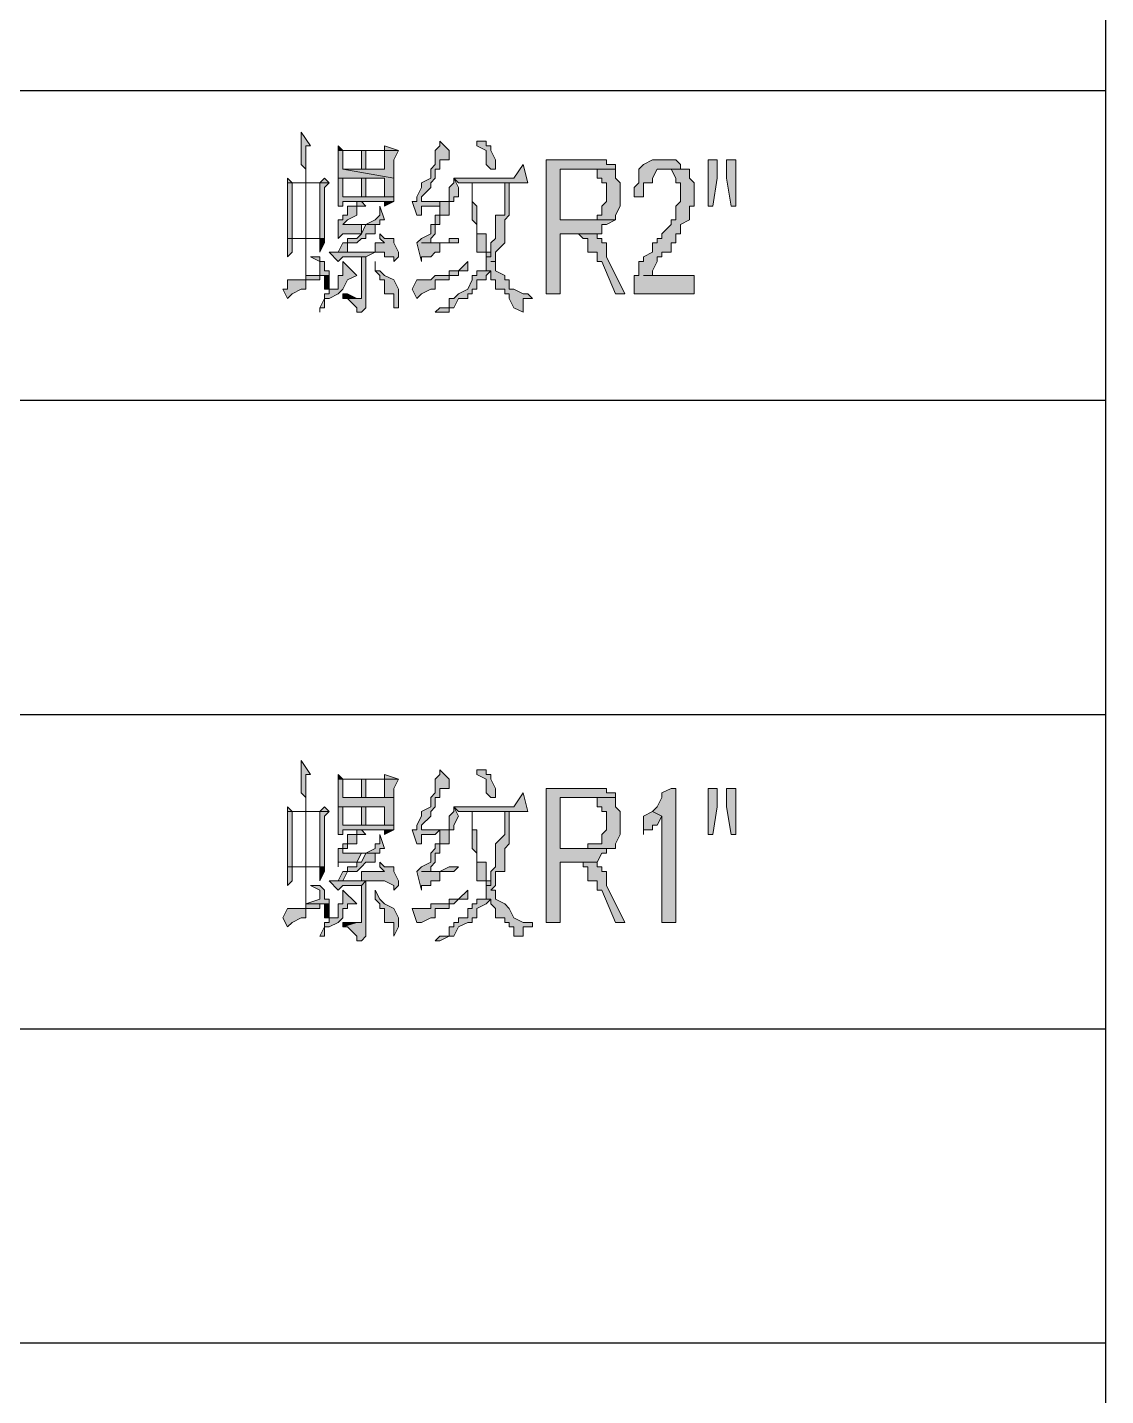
# Model space of a CAD drawing. Header units: millimetres. Extents: x 20 to 821, y 1 to 1134.
# Drawn here: x 779.2 to 821.2, y 713.8 to 767.1 of the extents above; entities that cross this region are included whole.
import ezdxf

# ---------------------------------------------------------------- set-up
doc = ezdxf.new("R2010")
doc.units = ezdxf.units.MM
doc.layers.add('1', color=7, linetype='Continuous')

msp = doc.modelspace()

# ---------------------------------------------------------------- hatches: boundary and pattern name
h = msp.add_hatch(color=0)
h.dxf.hatch_style = 2
h.paths.add_polyline_path([(789.84, 762.981732), (789.84, 761.721732), (790.02, 761.541732), (790.02, 761.001732), (789.48, 761.001732), (790.02, 761.001732), (790.02, 762.441732), (790.2, 762.441732)])
h = msp.add_hatch(color=0)
h.dxf.hatch_style = 2
h.paths.add_polyline_path([(795.24, 762.621732), (795.24, 762.441732), (795.06, 762.261732), (795.06, 761.721732), (794.88, 761.541732), (794.88, 761.181732), (794.52, 761.001732), (794.52, 760.821732), (794.34, 760.461732), (794.34, 760.281732), (794.16, 760.281732), (794.34, 759.741732), (794.52, 759.741732), (794.52, 760.101732), (794.88, 760.101732), (795.06, 760.101732), (795.24, 760.101732), (795.24, 760.281732), (795.6, 760.281732), (794.52, 760.281732), (794.52, 760.461732), (794.88, 760.821732), (794.88, 761.001732), (795.06, 761.181732), (795.06, 761.541732), (795.24, 761.541732), (795.24, 761.901732), (795.6, 761.901732), (795.6, 762.261732)])
h = msp.add_hatch(color=0)
h.dxf.hatch_style = 2
h.paths.add_polyline_path([(796.68, 762.621732), (796.68, 762.441732), (797.04, 762.261732), (797.04, 761.721732), (797.22, 761.541732), (797.4, 761.541732), (797.4, 761.721732), (797.4, 761.901732), (797.22, 762.261732), (797.22, 762.441732), (797.04, 762.441732), (797.04, 762.621732)])
h = msp.add_hatch(color=0)
h.dxf.hatch_style = 2
h.paths.add_polyline_path([(791.28, 762.441732), (791.28, 762.261732), (791.46, 762.261732)])
h = msp.add_hatch(color=0)
h.dxf.hatch_style = 2
h.paths.add_polyline_path([(793.08, 762.441732), (793.08, 762.261732), (791.46, 762.261732), (791.28, 762.261732), (791.28, 761.901732), (791.28, 761.181732), (792.18, 761.181732), (793.08, 761.181732), (793.08, 760.461732), (792.36, 760.461732), (793.44, 760.461732), (793.44, 761.181732), (791.46, 761.541732), (791.46, 762.261732), (792.18, 762.261732), (793.62, 762.261732)])
h = msp.add_hatch(color=0)
h.dxf.hatch_style = 2
h.paths.add_polyline_path([(793.62, 762.261732), (792.18, 762.261732), (793.08, 762.261732), (793.08, 761.541732), (792.36, 761.541732), (791.46, 761.541732), (793.44, 761.181732), (793.44, 761.901732)])
h = msp.add_hatch(color=0)
h.dxf.hatch_style = 2
h.paths.add_polyline_path([(792.18, 762.261732), (792.18, 761.541732), (792.36, 761.541732), (792.36, 762.261732), (793.08, 762.261732)])
h = msp.add_hatch(color=0)
h.dxf.hatch_style = 2
h.paths.add_polyline_path([(798.48, 761.721732), (798.12, 761.181732), (795.78, 761.181732), (795.96, 761.001732), (798.66, 761.001732)])
h = msp.add_hatch(color=0)
h.dxf.hatch_style = 2
h.paths.add_polyline_path([(801, 761.901732), (799.38, 761.901732), (799.38, 756.681732), (799.92, 756.681732), (799.92, 759.021732), (801.54, 759.021732), (801.54, 759.381732), (801.72, 759.381732), (802.08, 759.561732), (799.92, 759.561732), (799.92, 761.541732), (802.08, 761.541732), (802.08, 761.721732), (801.72, 761.721732), (801.72, 761.901732), (801.54, 761.901732), (801.36, 761.901732)])
h = msp.add_hatch(color=0)
h.dxf.hatch_style = 2
h.paths.add_polyline_path([(802.08, 761.541732), (801, 761.541732), (801.36, 761.541732), (801.36, 761.181732), (801.54, 761.181732), (801.54, 761.001732), (801.72, 761.001732), (801.72, 760.281732), (801.54, 760.101732), (801.54, 759.741732), (801.36, 759.741732), (801.36, 759.561732), (801, 759.561732), (800.82, 759.561732), (799.92, 759.561732), (802.08, 759.561732), (802.08, 759.741732), (802.26, 760.101732), (802.26, 761.001732), (802.08, 761.181732)])
h = msp.add_hatch(color=0)
h.dxf.hatch_style = 2
h.paths.add_polyline_path([(803.88, 761.901732), (803.52, 761.901732), (803.16, 761.721732), (802.98, 761.541732), (802.98, 761.001732), (802.8, 760.821732), (802.8, 760.461732), (803.16, 760.461732), (803.16, 761.001732), (803.52, 761.001732), (803.52, 761.181732), (803.7, 761.541732), (804.96, 761.541732), (804.6, 761.541732), (804.6, 761.721732), (804.42, 761.901732)])
h = msp.add_hatch(color=0)
h.dxf.hatch_style = 2
h.paths.add_polyline_path([(804.96, 761.541732), (803.88, 761.541732), (804.24, 761.541732), (804.42, 761.181732), (804.42, 761.001732), (804.6, 761.001732), (804.6, 760.281732), (804.42, 760.101732), (804.42, 759.561732), (804.24, 759.561732), (804.24, 759.381732), (803.88, 759.021732), (803.88, 758.841732), (803.7, 758.841732), (803.7, 758.661732), (803.52, 758.661732), (803.52, 758.301732), (803.16, 758.121732), (803.16, 757.941732), (802.98, 757.941732), (802.98, 757.401732), (802.8, 757.401732), (802.8, 756.681732), (805.14, 756.681732), (805.14, 757.401732), (803.16, 757.401732), (803.52, 757.401732), (803.52, 757.581732), (803.7, 757.941732), (803.7, 758.121732), (803.88, 758.121732), (803.88, 758.301732), (804.24, 758.301732), (804.24, 758.661732), (804.42, 758.661732), (804.42, 759.021732), (804.6, 759.021732), (804.6, 759.381732), (804.96, 759.561732), (804.96, 760.101732), (805.14, 760.101732), (805.14, 761.001732), (804.96, 761.181732)])
h = msp.add_hatch(color=0)
h.dxf.hatch_style = 2
h.paths.add_polyline_path([(806.04, 761.901732), (805.68, 761.901732), (805.68, 761.181732), (805.68, 760.101732), (805.86, 760.101732), (806.04, 761.181732)])
h = msp.add_hatch(color=0)
h.dxf.hatch_style = 2
h.paths.add_polyline_path([(806.76, 761.901732), (806.4, 761.901732), (806.4, 761.181732), (806.58, 760.101732), (806.76, 760.101732), (806.76, 761.181732)])
h = msp.add_hatch(color=0)
h.dxf.hatch_style = 2
h.paths.add_polyline_path([(789.3, 761.181732), (789.3, 761.001732), (790.02, 761.001732), (789.48, 761.001732)])
h = msp.add_hatch(color=0)
h.dxf.hatch_style = 2
h.paths.add_polyline_path([(790.74, 761.181732), (790.56, 761.001732), (789.3, 761.001732), (789.3, 760.821732), (789.3, 758.841732), (790.02, 758.841732), (789.48, 758.841732), (789.48, 761.001732), (790.92, 761.001732)])
h = msp.add_hatch(color=0)
h.dxf.hatch_style = 2
h.paths.add_polyline_path([(790.92, 761.001732), (790.56, 761.001732), (790.56, 758.841732), (789.3, 758.841732), (789.3, 758.661732), (789.3, 758.121732), (789.48, 758.301732), (789.48, 758.841732), (790.02, 758.841732), (790.74, 758.841732), (790.74, 759.021732), (790.74, 760.461732), (790.74, 760.821732)])
h = msp.add_hatch(color=0)
h.dxf.hatch_style = 2
h.paths.add_polyline_path([(790.02, 761.001732), (790.02, 758.841732), (789.48, 758.841732), (790.02, 758.841732)])
h = msp.add_hatch(color=0)
h.dxf.hatch_style = 2
h.paths.add_polyline_path([(791.28, 761.181732), (791.28, 760.101732), (791.46, 760.101732), (791.46, 760.281732), (792, 760.281732), (793.44, 760.281732), (793.44, 760.461732), (791.46, 760.461732), (791.46, 761.181732), (792.18, 761.181732)])
h = msp.add_hatch(color=0)
h.dxf.hatch_style = 2
h.paths.add_polyline_path([(792.18, 761.181732), (792.18, 760.461732), (791.46, 760.461732), (792.36, 760.461732), (792.36, 761.181732), (793.08, 761.181732)])
h = msp.add_hatch(color=0)
h.dxf.hatch_style = 2
h.paths.add_polyline_path([(795.78, 761.181732), (795.78, 761.001732), (795.6, 760.821732), (795.6, 760.281732), (794.52, 760.281732), (795.78, 760.281732), (795.78, 760.461732), (795.96, 760.461732), (795.96, 760.821732)])
h = msp.add_hatch(color=0)
h.dxf.hatch_style = 2
h.paths.add_polyline_path([(796.5, 761.001732), (796.5, 759.561732), (796.68, 759.381732), (796.68, 758.301732), (797.04, 758.301732), (797.04, 758.121732), (797.22, 758.121732), (797.22, 758.301732), (797.04, 758.301732), (797.04, 758.841732), (797.04, 759.021732), (796.68, 759.021732), (796.68, 759.381732), (796.68, 760.101732), (796.5, 760.281732), (796.5, 761.001732), (797.76, 761.001732)])
h = msp.add_hatch(color=0)
h.dxf.hatch_style = 2
h.paths.add_polyline_path([(797.94, 761.001732), (796.5, 761.001732), (797.76, 761.001732), (797.76, 759.741732), (797.4, 759.741732), (797.4, 758.841732), (797.22, 758.661732), (797.22, 758.121732), (797.04, 758.121732), (797.04, 757.941732), (797.04, 757.581732), (796.68, 757.581732), (797.22, 757.581732), (797.22, 757.221732), (797.4, 757.221732), (797.4, 756.861732), (797.76, 756.861732), (797.76, 756.681732), (797.94, 756.681732), (797.94, 756.501732), (798.12, 756.141732), (798.48, 755.961732), (798.48, 756.501732), (798.66, 756.501732), (798.84, 756.501732), (798.66, 756.681732), (798.48, 756.681732), (798.12, 756.861732), (797.94, 756.861732), (797.94, 757.221732), (797.76, 757.221732), (797.76, 757.401732), (797.4, 757.581732), (797.4, 757.941732), (797.22, 757.941732), (797.4, 757.941732), (797.4, 758.121732), (797.4, 758.301732), (797.76, 758.661732), (797.76, 759.561732), (797.94, 759.741732)])
h = msp.add_hatch(color=0)
h.dxf.hatch_style = 2
h.paths.add_polyline_path([(792.18, 760.281732), (792, 760.281732), (792, 760.101732), (791.64, 760.101732), (791.64, 759.741732), (791.46, 759.741732), (791.46, 759.561732), (791.28, 759.561732), (791.28, 759.381732), (791.28, 758.841732), (791.46, 759.021732), (792.18, 759.021732), (792.18, 759.381732), (792.9, 759.381732), (791.46, 759.381732), (791.64, 759.561732), (792, 759.741732), (792, 760.101732), (792.18, 760.101732), (792.36, 760.101732)])
h = msp.add_hatch(color=0)
h.dxf.hatch_style = 2
h.paths.add_polyline_path([(792.9, 760.101732), (792.9, 759.741732), (792.72, 759.561732), (792.36, 759.381732), (791.46, 759.381732), (792.9, 759.381732), (792.9, 759.561732), (793.08, 759.561732)])
h = msp.add_hatch(color=0)
h.dxf.hatch_style = 2
h.paths.add_polyline_path([(793.44, 760.281732), (793.08, 760.281732), (793.08, 760.101732)])
h = msp.add_hatch(color=0)
h.dxf.hatch_style = 2
h.paths.add_polyline_path([(795.6, 760.281732), (795.24, 760.281732), (795.24, 760.101732), (795.24, 759.741732), (795.06, 759.741732), (795.06, 759.381732), (794.88, 759.381732), (794.88, 759.021732), (794.52, 758.841732), (794.34, 758.661732), (794.52, 757.941732), (794.52, 758.121732), (794.88, 758.121732), (795.06, 758.301732), (795.24, 758.301732), (795.24, 758.661732), (795.6, 758.661732), (794.52, 758.661732), (794.88, 758.661732), (794.88, 758.841732), (795.06, 759.021732), (795.06, 759.381732), (795.24, 759.381732), (795.24, 759.741732), (795.6, 759.741732)])
h = msp.add_hatch(color=0)
h.dxf.hatch_style = 2
h.paths.add_polyline_path([(792.9, 759.021732), (792.9, 758.841732), (793.08, 758.661732), (792.72, 758.661732), (792.72, 758.301732), (790.92, 758.301732), (793.08, 758.301732), (793.08, 758.121732), (793.44, 758.121732), (793.44, 757.941732), (793.62, 758.121732), (793.62, 758.301732), (793.44, 758.661732), (793.44, 758.841732), (793.08, 758.841732)])
h = msp.add_hatch(color=0)
h.dxf.hatch_style = 2
h.paths.add_polyline_path([(792.9, 759.381732), (792.36, 759.381732), (792.18, 759.021732), (792, 758.841732), (791.64, 758.841732), (791.64, 758.661732), (791.46, 758.661732), (791.28, 758.301732), (791.64, 758.301732), (791.64, 758.661732), (792, 758.661732), (792.18, 758.841732), (792.36, 758.841732), (792.36, 759.021732), (792.72, 759.021732), (792.72, 759.381732)])
h = msp.add_hatch(color=0)
h.dxf.hatch_style = 2
h.paths.add_polyline_path([(801.36, 759.021732), (800.28, 759.021732), (800.64, 759.021732), (800.82, 758.841732), (801, 758.841732), (801, 758.661732), (801, 758.301732), (801.36, 758.301732), (801.36, 757.941732), (801.54, 757.941732), (802.08, 756.681732), (802.44, 756.681732), (801.72, 758.121732), (801.72, 758.661732), (801.54, 758.661732), (801.54, 758.841732), (801.36, 758.841732)])
h = msp.add_hatch(color=0)
h.dxf.hatch_style = 2
h.paths.add_polyline_path([(790.02, 758.841732), (790.02, 757.221732), (789.84, 757.221732), (789.3, 757.221732), (789.3, 756.861732), (789.12, 756.861732), (789.3, 756.501732), (789.48, 756.681732), (789.84, 756.861732), (790.02, 756.861732), (790.02, 757.221732), (790.56, 757.221732), (790.56, 757.401732), (790.02, 757.401732)])
h = msp.add_hatch(color=0)
h.dxf.hatch_style = 2
h.paths.add_polyline_path([(790.74, 758.841732), (790.56, 758.841732), (790.56, 758.301732), (790.74, 758.661732)])
h = msp.add_hatch(color=0)
h.dxf.hatch_style = 2
h.paths.add_polyline_path([(795.96, 758.841732), (795.6, 758.841732), (795.6, 758.661732), (794.52, 758.661732), (795.6, 758.661732), (795.96, 758.661732)])
h = msp.add_hatch(color=0)
h.dxf.hatch_style = 2
h.paths.add_polyline_path([(790.56, 758.121732), (790.2, 758.121732), (790.56, 757.941732), (790.56, 757.401732), (790.02, 757.401732), (790.92, 757.401732), (790.92, 757.581732), (790.74, 757.581732), (790.74, 757.941732), (790.56, 757.941732)])
h = msp.add_hatch(color=0)
h.dxf.hatch_style = 2
h.paths.add_polyline_path([(791.46, 757.941732), (791.46, 757.401732), (791.28, 757.401732), (791.28, 756.861732), (790.92, 756.861732), (790.92, 756.681732), (790.74, 756.681732), (790.74, 756.501732), (790.56, 756.141732), (790.56, 755.961732), (790.56, 756.141732), (790.74, 756.141732), (790.74, 756.501732), (790.92, 756.501732), (791.28, 756.681732), (791.46, 756.861732), (791.64, 757.221732), (792, 757.401732)])
h = msp.add_hatch(color=0)
h.dxf.hatch_style = 2
h.paths.add_polyline_path([(790.92, 758.301732), (791.28, 757.941732), (791.46, 758.121732), (792.36, 758.121732), (792.72, 758.301732), (793.08, 758.301732)])
h = msp.add_hatch(color=0)
h.dxf.hatch_style = 2
h.paths.add_polyline_path([(792.36, 758.121732), (792.18, 758.121732), (792.18, 756.681732), (792.18, 756.501732), (792, 756.501732), (791.46, 756.501732), (791.64, 756.501732), (792, 756.141732), (792, 755.961732), (792.18, 755.961732), (792.36, 756.141732)])
h = msp.add_hatch(color=0)
h.dxf.hatch_style = 2
h.paths.add_polyline_path([(792.72, 757.941732), (792.72, 757.581732), (792.9, 757.401732), (792.9, 757.221732), (793.08, 757.221732), (793.08, 756.681732), (793.44, 756.681732), (793.44, 756.141732), (793.62, 756.141732), (793.62, 756.861732), (793.44, 757.221732), (793.08, 757.401732), (792.9, 757.581732), (792.72, 757.581732)])
h = msp.add_hatch(color=0)
h.dxf.hatch_style = 2
h.paths.add_polyline_path([(796.32, 757.941732), (795.96, 757.581732), (795.6, 757.581732), (795.6, 757.401732), (795.06, 757.401732), (794.88, 757.221732), (794.34, 757.221732), (794.16, 756.861732), (794.34, 756.501732), (794.52, 756.681732), (794.88, 756.861732), (795.06, 756.861732), (795.06, 757.221732), (795.24, 757.221732), (795.6, 757.221732), (795.6, 757.401732), (795.96, 757.401732), (795.96, 757.581732), (796.32, 757.581732)])
h = msp.add_hatch(color=0)
h.dxf.hatch_style = 2
h.paths.add_polyline_path([(790.92, 757.401732), (790.74, 757.401732), (790.74, 757.221732), (790.74, 756.861732), (790.92, 756.861732)])
h = msp.add_hatch(color=0)
h.dxf.hatch_style = 2
h.paths.add_polyline_path([(796.68, 757.581732), (796.68, 757.401732), (796.5, 757.401732), (796.5, 757.221732), (796.32, 756.861732), (795.96, 756.681732), (795.78, 756.501732), (795.6, 756.501732), (795.6, 756.141732), (795.24, 756.141732), (795.06, 755.961732), (795.6, 755.961732), (795.6, 756.141732), (795.78, 756.141732), (795.96, 756.501732), (796.32, 756.501732), (796.32, 756.681732), (796.5, 756.681732), (796.5, 756.861732), (796.68, 756.861732), (796.68, 757.221732), (797.04, 757.221732), (797.04, 757.401732), (797.22, 757.581732)])
h = msp.add_hatch(color=0)
h.dxf.hatch_style = 2
h.paths.add_polyline_path([(791.46, 756.681732), (791.46, 756.501732), (792, 756.501732), (791.64, 756.681732)])
h = msp.add_hatch(color=0)
h.dxf.hatch_style = 2
h.paths.add_polyline_path([(789.84, 738.501732), (789.84, 737.241732), (790.02, 737.061732), (790.02, 736.521732), (789.48, 736.521732), (790.02, 736.521732), (790.02, 737.961732), (790.2, 737.961732)])
h = msp.add_hatch(color=0)
h.dxf.hatch_style = 2
h.paths.add_polyline_path([(795.24, 738.141732), (795.24, 737.961732), (795.06, 737.781732), (795.06, 737.241732), (794.88, 737.061732), (794.88, 736.701732), (794.52, 736.521732), (794.52, 736.341732), (794.34, 735.981732), (794.34, 735.801732), (794.16, 735.801732), (794.34, 735.261732), (794.52, 735.261732), (794.52, 735.621732), (794.88, 735.621732), (795.06, 735.621732), (795.24, 735.801732), (795.6, 735.801732), (794.52, 735.801732), (794.52, 735.981732), (794.88, 736.341732), (794.88, 736.521732), (795.06, 736.701732), (795.06, 737.061732), (795.24, 737.061732), (795.24, 737.421732), (795.6, 737.421732), (795.6, 737.781732)])
h = msp.add_hatch(color=0)
h.dxf.hatch_style = 2
h.paths.add_polyline_path([(796.68, 738.141732), (796.68, 737.961732), (797.04, 737.781732), (797.04, 737.241732), (797.22, 737.061732), (797.4, 737.061732), (797.4, 737.241732), (797.4, 737.421732), (797.22, 737.781732), (797.22, 737.961732), (797.04, 737.961732), (797.04, 738.141732)])
h = msp.add_hatch(color=0)
h.dxf.hatch_style = 2
h.paths.add_polyline_path([(791.28, 737.961732), (791.28, 737.781732), (791.46, 737.781732)])
h = msp.add_hatch(color=0)
h.dxf.hatch_style = 2
h.paths.add_polyline_path([(793.08, 737.961732), (793.08, 737.781732), (791.46, 737.781732), (791.28, 737.781732), (791.28, 737.421732), (791.28, 736.701732), (792.18, 736.701732), (793.08, 736.701732), (793.08, 735.981732), (792.36, 735.981732), (793.44, 735.981732), (793.44, 737.061732), (791.46, 737.061732), (791.46, 737.781732), (792.18, 737.781732), (793.62, 737.781732)])
h = msp.add_hatch(color=0)
h.dxf.hatch_style = 2
h.paths.add_polyline_path([(793.62, 737.781732), (792.18, 737.781732), (793.08, 737.781732), (793.08, 737.061732), (792.36, 737.061732), (791.46, 737.061732), (793.44, 737.061732), (793.44, 737.421732)])
h = msp.add_hatch(color=0)
h.dxf.hatch_style = 2
h.paths.add_polyline_path([(792.18, 737.781732), (792.18, 737.061732), (792.36, 737.061732), (792.36, 737.781732), (793.08, 737.781732)])
h = msp.add_hatch(color=0)
h.dxf.hatch_style = 2
h.paths.add_polyline_path([(798.48, 737.241732), (798.12, 736.701732), (795.78, 736.701732), (795.96, 736.521732), (798.66, 736.521732)])
h = msp.add_hatch(color=0)
h.dxf.hatch_style = 2
h.paths.add_polyline_path([(801, 737.421732), (799.38, 737.421732), (799.38, 732.201732), (799.92, 732.201732), (799.92, 734.541732), (801.36, 734.541732), (801.54, 734.901732), (801.72, 734.901732), (801.72, 735.081732), (802.08, 735.081732), (799.92, 735.081732), (799.92, 737.061732), (801, 737.061732), (802.08, 737.061732), (802.08, 737.241732), (801.72, 737.241732), (801.72, 737.421732), (801.54, 737.421732), (801.36, 737.421732)])
h = msp.add_hatch(color=0)
h.dxf.hatch_style = 2
h.paths.add_polyline_path([(802.08, 737.061732), (801, 737.061732), (801.36, 737.061732), (801.36, 736.701732), (801.54, 736.701732), (801.54, 736.521732), (801.72, 736.521732), (801.72, 735.801732), (801.54, 735.621732), (801.54, 735.261732), (801.36, 735.261732), (801, 735.261732), (801, 735.081732), (800.82, 735.081732), (799.92, 735.081732), (802.08, 735.081732), (802.08, 735.261732), (802.26, 735.621732), (802.26, 736.521732), (802.08, 736.701732)])
h = msp.add_hatch(color=0)
h.dxf.hatch_style = 2
h.paths.add_polyline_path([(804.42, 737.421732), (804.24, 737.421732), (803.88, 737.241732), (803.88, 737.061732), (803.7, 736.701732), (803.52, 736.521732), (803.88, 736.341732), (803.88, 732.201732), (804.42, 732.201732)])
h = msp.add_hatch(color=0)
h.dxf.hatch_style = 2
h.paths.add_polyline_path([(806.04, 737.421732), (805.68, 737.421732), (805.68, 736.701732), (805.68, 735.621732), (805.86, 735.621732), (806.04, 736.701732)])
h = msp.add_hatch(color=0)
h.dxf.hatch_style = 2
h.paths.add_polyline_path([(806.76, 737.421732), (806.4, 737.421732), (806.4, 736.701732), (806.58, 735.621732), (806.76, 735.621732), (806.76, 736.701732)])
h = msp.add_hatch(color=0)
h.dxf.hatch_style = 2
h.paths.add_polyline_path([(789.3, 736.701732), (789.3, 736.521732), (790.02, 736.521732), (789.48, 736.521732)])
h = msp.add_hatch(color=0)
h.dxf.hatch_style = 2
h.paths.add_polyline_path([(790.74, 736.701732), (790.56, 736.521732), (789.3, 736.521732), (789.3, 736.341732), (789.3, 734.361732), (790.02, 734.361732), (789.48, 734.361732), (789.48, 736.521732), (790.92, 736.521732)])
h = msp.add_hatch(color=0)
h.dxf.hatch_style = 2
h.paths.add_polyline_path([(790.92, 736.521732), (790.56, 736.521732), (790.56, 734.361732), (789.3, 734.361732), (789.3, 734.181732), (789.3, 733.641732), (789.48, 733.821732), (789.48, 734.361732), (790.02, 734.361732), (790.74, 734.361732), (790.74, 734.541732), (790.74, 735.981732), (790.74, 736.341732)])
h = msp.add_hatch(color=0)
h.dxf.hatch_style = 2
h.paths.add_polyline_path([(790.02, 736.521732), (790.02, 734.361732), (789.48, 734.361732), (790.02, 734.361732)])
h = msp.add_hatch(color=0)
h.dxf.hatch_style = 2
h.paths.add_polyline_path([(791.28, 736.701732), (791.28, 735.621732), (791.46, 735.621732), (791.46, 735.801732), (792, 735.801732), (793.44, 735.801732), (793.44, 735.981732), (791.46, 735.981732), (791.46, 736.701732), (792.18, 736.701732)])
h = msp.add_hatch(color=0)
h.dxf.hatch_style = 2
h.paths.add_polyline_path([(792.18, 736.701732), (792.18, 735.981732), (791.46, 735.981732), (792.36, 735.981732), (792.36, 736.701732), (793.08, 736.701732)])
h = msp.add_hatch(color=0)
h.dxf.hatch_style = 2
h.paths.add_polyline_path([(795.78, 736.701732), (795.78, 736.521732), (795.6, 736.341732), (795.6, 735.801732), (794.52, 735.801732), (795.78, 735.801732), (795.78, 735.981732), (795.96, 736.341732)])
h = msp.add_hatch(color=0)
h.dxf.hatch_style = 2
h.paths.add_polyline_path([(796.5, 736.521732), (796.5, 735.081732), (796.68, 734.901732), (796.68, 733.821732), (797.04, 733.821732), (797.04, 733.641732), (797.22, 733.641732), (797.22, 733.821732), (797.04, 733.821732), (797.04, 734.361732), (797.04, 734.541732), (796.68, 734.541732), (796.68, 734.901732), (796.68, 735.801732), (796.5, 735.801732), (796.5, 736.521732), (797.76, 736.521732)])
h = msp.add_hatch(color=0)
h.dxf.hatch_style = 2
h.paths.add_polyline_path([(797.94, 736.521732), (796.5, 736.521732), (797.76, 736.521732), (797.76, 735.621732), (797.4, 735.261732), (797.4, 734.361732), (797.22, 734.181732), (797.22, 733.641732), (797.04, 733.641732), (797.04, 733.461732), (797.04, 733.101732), (796.68, 733.101732), (797.22, 733.101732), (797.22, 732.921732), (797.4, 732.741732), (797.4, 732.381732), (797.76, 732.381732), (797.76, 732.201732), (797.94, 732.201732), (797.94, 732.021732), (798.12, 732.021732), (798.12, 731.661732), (798.48, 731.661732), (798.48, 732.021732), (798.66, 732.021732), (798.84, 732.021732), (798.84, 732.201732), (798.48, 732.201732), (798.12, 732.381732), (797.94, 732.741732), (797.76, 732.921732), (797.4, 733.101732), (797.4, 733.461732), (797.22, 733.461732), (797.4, 733.641732), (797.4, 734.181732), (797.76, 734.181732), (797.76, 735.081732), (797.94, 735.261732)])
h = msp.add_hatch(color=0)
h.dxf.hatch_style = 2
h.paths.add_polyline_path([(803.52, 736.521732), (803.16, 736.341732), (803.16, 735.621732), (803.16, 735.801732), (803.52, 735.801732), (803.52, 735.981732), (803.7, 735.981732), (803.88, 736.341732)])
h = msp.add_hatch(color=0)
h.dxf.hatch_style = 2
h.paths.add_polyline_path([(792.18, 735.801732), (792, 735.801732), (792, 735.621732), (791.64, 735.621732), (791.64, 735.261732), (791.46, 735.261732), (791.46, 735.081732), (791.28, 735.081732), (791.28, 734.901732), (791.28, 734.361732), (791.28, 734.541732), (792, 734.541732), (792.18, 734.901732), (792.9, 734.901732), (791.46, 734.901732), (791.46, 735.081732), (791.64, 735.081732), (791.64, 735.261732), (792, 735.261732), (792, 735.621732), (792.36, 735.621732)])
h = msp.add_hatch(color=0)
h.dxf.hatch_style = 2
h.paths.add_polyline_path([(792.9, 735.621732), (792.9, 735.261732), (792.72, 735.261732), (792.72, 735.081732), (792.36, 734.901732), (791.46, 734.901732), (792.9, 734.901732), (792.9, 735.081732), (793.08, 735.081732)])
h = msp.add_hatch(color=0)
h.dxf.hatch_style = 2
h.paths.add_polyline_path([(793.44, 735.801732), (793.08, 735.801732), (793.08, 735.621732)])
h = msp.add_hatch(color=0)
h.dxf.hatch_style = 2
h.paths.add_polyline_path([(795.6, 735.801732), (795.24, 735.801732), (795.24, 735.621732), (795.24, 735.261732), (795.06, 735.261732), (795.06, 735.081732), (794.88, 734.901732), (794.88, 734.541732), (794.52, 734.361732), (794.34, 734.181732), (794.52, 733.461732), (794.52, 733.641732), (794.88, 733.641732), (794.88, 733.821732), (795.06, 733.821732), (795.24, 733.821732), (795.24, 734.181732), (795.6, 734.181732), (794.52, 734.181732), (794.88, 734.181732), (794.88, 734.361732), (795.06, 734.541732), (795.06, 734.901732), (795.24, 734.901732), (795.24, 735.261732), (795.6, 735.261732)])
h = msp.add_hatch(color=0)
h.dxf.hatch_style = 2
h.paths.add_polyline_path([(792.9, 734.901732), (792.36, 734.901732), (792.18, 734.541732), (792, 734.541732), (792, 734.361732), (791.64, 734.361732), (791.64, 734.181732), (791.46, 734.181732), (791.28, 733.821732), (791.46, 733.821732), (791.64, 734.181732), (792, 734.181732), (792.18, 734.361732), (792.36, 734.541732), (792.72, 734.541732), (792.72, 734.901732)])
h = msp.add_hatch(color=0)
h.dxf.hatch_style = 2
h.paths.add_polyline_path([(790.02, 734.361732), (790.02, 732.741732), (789.84, 732.741732), (789.3, 732.741732), (789.12, 732.381732), (789.3, 732.021732), (789.48, 732.201732), (789.84, 732.381732), (790.02, 732.381732), (790.02, 732.741732), (790.56, 732.741732), (790.56, 732.921732), (790.02, 732.921732)])
h = msp.add_hatch(color=0)
h.dxf.hatch_style = 2
h.paths.add_polyline_path([(790.74, 734.361732), (790.56, 734.361732), (790.56, 733.821732), (790.74, 734.181732)])
h = msp.add_hatch(color=0)
h.dxf.hatch_style = 2
h.paths.add_polyline_path([(792.9, 734.541732), (792.9, 734.361732), (793.08, 734.181732), (792.18, 734.181732), (792.18, 733.821732), (790.92, 733.821732), (793.08, 733.821732), (793.44, 733.641732), (793.44, 733.461732), (793.62, 733.641732), (793.62, 733.821732), (793.44, 734.181732), (793.44, 734.361732), (793.08, 734.361732)])
h = msp.add_hatch(color=0)
h.dxf.hatch_style = 2
h.paths.add_polyline_path([(795.96, 734.361732), (795.6, 734.361732), (795.24, 734.181732), (794.52, 734.181732), (795.6, 734.181732), (795.78, 734.181732)])
h = msp.add_hatch(color=0)
h.dxf.hatch_style = 2
h.paths.add_polyline_path([(801.36, 734.541732), (800.28, 734.541732), (800.64, 734.541732), (800.82, 734.541732), (800.82, 734.361732), (801, 734.361732), (801, 734.181732), (801, 733.821732), (801.36, 733.821732), (801.36, 733.461732), (801.54, 733.461732), (802.08, 732.201732), (802.44, 732.201732), (801.72, 733.641732), (801.72, 734.181732), (801.54, 734.181732), (801.54, 734.361732), (801.36, 734.361732)])
h = msp.add_hatch(color=0)
h.dxf.hatch_style = 2
h.paths.add_polyline_path([(790.92, 733.821732), (791.28, 733.461732), (791.46, 733.641732), (792.18, 733.641732), (792.36, 733.821732), (793.08, 733.821732)])
h = msp.add_hatch(color=0)
h.dxf.hatch_style = 2
h.paths.add_polyline_path([(792.36, 733.821732), (792.18, 733.641732), (792.18, 732.201732), (792, 732.201732), (791.46, 732.021732), (791.64, 732.021732), (792, 731.661732), (792, 731.481732), (792.18, 731.481732), (792.36, 731.661732)])
h = msp.add_hatch(color=0)
h.dxf.hatch_style = 2
h.paths.add_polyline_path([(790.56, 733.641732), (790.2, 733.641732), (790.56, 733.461732), (790.56, 733.101732), (790.02, 732.921732), (790.92, 732.921732), (790.92, 733.101732), (790.74, 733.101732), (790.74, 733.461732)])
h = msp.add_hatch(color=0)
h.dxf.hatch_style = 2
h.paths.add_polyline_path([(791.46, 733.461732), (791.46, 732.921732), (791.28, 732.921732), (791.28, 732.381732), (790.92, 732.381732), (790.92, 732.201732), (790.74, 732.201732), (790.74, 732.021732), (790.56, 731.661732), (790.74, 731.661732), (790.74, 732.021732), (790.92, 732.021732), (791.28, 732.201732), (791.46, 732.381732), (791.46, 732.741732), (791.64, 732.741732), (791.64, 732.921732), (792, 732.921732)])
h = msp.add_hatch(color=0)
h.dxf.hatch_style = 2
h.paths.add_polyline_path([(792.72, 733.461732), (792.72, 733.101732), (792.9, 732.921732), (792.9, 732.741732), (793.08, 732.741732), (793.08, 732.201732), (793.44, 732.201732), (793.44, 731.661732), (793.62, 732.021732), (793.62, 732.381732), (793.44, 732.741732), (793.08, 732.921732), (792.9, 733.101732)])
h = msp.add_hatch(color=0)
h.dxf.hatch_style = 2
h.paths.add_polyline_path([(796.32, 733.461732), (795.96, 733.101732), (795.6, 733.101732), (795.6, 732.921732), (794.88, 732.921732), (794.88, 732.741732), (794.16, 732.741732), (794.34, 732.201732), (794.52, 732.201732), (794.88, 732.381732), (795.06, 732.381732), (795.06, 732.741732), (795.24, 732.741732), (795.6, 732.741732), (795.6, 732.921732), (795.78, 732.921732), (795.96, 733.101732), (796.32, 733.101732)])
h = msp.add_hatch(color=0)
h.dxf.hatch_style = 2
h.paths.add_polyline_path([(790.92, 732.921732), (790.74, 732.921732), (790.74, 732.741732), (790.74, 732.381732), (790.92, 732.381732)])
h = msp.add_hatch(color=0)
h.dxf.hatch_style = 2
h.paths.add_polyline_path([(796.68, 733.101732), (796.68, 732.921732), (796.5, 732.921732), (796.5, 732.741732), (796.32, 732.741732), (796.32, 732.381732), (795.96, 732.381732), (795.96, 732.201732), (795.78, 732.201732), (795.78, 732.021732), (795.6, 732.021732), (795.6, 731.661732), (795.24, 731.661732), (795.06, 731.481732), (795.24, 731.481732), (795.6, 731.661732), (795.78, 731.661732), (795.96, 732.021732), (796.32, 732.201732), (796.5, 732.201732), (796.5, 732.381732), (796.68, 732.381732), (796.68, 732.741732), (797.04, 732.921732), (797.22, 733.101732)])
h = msp.add_hatch(color=0)
h.dxf.hatch_style = 2
h.paths.add_polyline_path([(791.46, 732.201732), (791.46, 732.021732), (792, 732.201732)])

# ---------------------------------------------------------------- linework, layer by layer
at = {"layer": '1', "color": 0, "lineweight": 25}
for points in [[(20.16, 1133.601732), (821.16, 1133.601732), (821.16, 0.501732), (20.16, 0.501732), (20.16, 1133.601732)], [(557.64, 764.601732), (821.16, 764.601732)], [(557.64, 752.541732), (821.16, 752.541732)], [(557.64, 740.301732), (821.16, 740.301732)], [(557.64, 728.061732), (821.16, 728.061732)], [(557.64, 715.821732), (821.16, 715.821732)]]:
    msp.add_lwpolyline(points, dxfattribs=at)
at = {"layer": '1', "color": 0, "lineweight": 5}
for points in [[(789.84, 762.981732), (789.84, 761.721732), (790.02, 761.541732), (790.02, 761.001732), (789.48, 761.001732), (790.02, 761.001732), (790.02, 762.441732), (790.2, 762.441732), (789.84, 762.981732)], [(795.24, 762.621732), (795.24, 762.441732), (795.06, 762.261732), (795.06, 761.721732), (794.88, 761.541732), (794.88, 761.181732), (794.52, 761.001732), (794.52, 760.821732), (794.34, 760.461732), (794.34, 760.281732), (794.16, 760.281732), (794.34, 759.741732), (794.52, 759.741732), (794.52, 760.101732), (794.88, 760.101732), (795.06, 760.101732), (795.24, 760.101732), (795.24, 760.281732), (795.6, 760.281732), (794.52, 760.281732), (794.52, 760.461732), (794.88, 760.821732), (794.88, 761.001732), (795.06, 761.181732), (795.06, 761.541732), (795.24, 761.541732), (795.24, 761.901732), (795.6, 761.901732), (795.6, 762.261732), (795.24, 762.621732)], [(796.68, 762.621732), (796.68, 762.441732), (797.04, 762.261732), (797.04, 761.721732), (797.22, 761.541732), (797.4, 761.541732), (797.4, 761.721732), (797.4, 761.901732), (797.22, 762.261732), (797.22, 762.441732), (797.04, 762.441732), (797.04, 762.621732), (796.68, 762.621732)], [(791.28, 762.441732), (791.28, 762.261732), (791.46, 762.261732), (791.28, 762.441732)], [(793.08, 762.441732), (793.08, 762.261732), (791.46, 762.261732), (791.28, 762.261732), (791.28, 761.901732), (791.28, 761.181732), (792.18, 761.181732), (793.08, 761.181732), (793.08, 760.461732), (792.36, 760.461732), (793.44, 760.461732), (793.44, 761.181732), (791.46, 761.541732), (791.46, 762.261732), (792.18, 762.261732), (793.62, 762.261732), (793.08, 762.441732)], [(793.62, 762.261732), (792.18, 762.261732), (793.08, 762.261732), (793.08, 761.541732), (792.36, 761.541732), (791.46, 761.541732), (793.44, 761.181732), (793.44, 761.901732), (793.62, 762.261732)], [(792.18, 762.261732), (792.18, 761.541732), (792.36, 761.541732), (792.36, 762.261732), (793.08, 762.261732), (792.18, 762.261732)], [(798.48, 761.721732), (798.12, 761.181732), (795.78, 761.181732), (795.96, 761.001732), (798.66, 761.001732), (798.48, 761.721732)], [(801, 761.901732), (799.38, 761.901732), (799.38, 756.681732), (799.92, 756.681732), (799.92, 759.021732), (801.54, 759.021732), (801.54, 759.381732), (801.72, 759.381732), (802.08, 759.561732), (799.92, 759.561732), (799.92, 761.541732), (802.08, 761.541732), (802.08, 761.721732), (801.72, 761.721732), (801.72, 761.901732), (801.54, 761.901732), (801.36, 761.901732), (801, 761.901732)], [(802.08, 761.541732), (801, 761.541732), (801.36, 761.541732), (801.36, 761.181732), (801.54, 761.181732), (801.54, 761.001732), (801.72, 761.001732), (801.72, 760.281732), (801.54, 760.101732), (801.54, 759.741732), (801.36, 759.741732), (801.36, 759.561732), (801, 759.561732), (800.82, 759.561732), (799.92, 759.561732), (802.08, 759.561732), (802.08, 759.741732), (802.26, 760.101732), (802.26, 761.001732), (802.08, 761.181732), (802.08, 761.541732)], [(803.88, 761.901732), (803.52, 761.901732), (803.16, 761.721732), (802.98, 761.541732), (802.98, 761.001732), (802.8, 760.821732), (802.8, 760.461732), (803.16, 760.461732), (803.16, 761.001732), (803.52, 761.001732), (803.52, 761.181732), (803.7, 761.541732), (804.96, 761.541732), (804.6, 761.541732), (804.6, 761.721732), (804.42, 761.901732), (803.88, 761.901732)], [(804.96, 761.541732), (803.88, 761.541732), (804.24, 761.541732), (804.42, 761.181732), (804.42, 761.001732), (804.6, 761.001732), (804.6, 760.281732), (804.42, 760.101732), (804.42, 759.561732), (804.24, 759.561732), (804.24, 759.381732), (803.88, 759.021732), (803.88, 758.841732), (803.7, 758.841732), (803.7, 758.661732), (803.52, 758.661732), (803.52, 758.301732), (803.16, 758.121732), (803.16, 757.941732), (802.98, 757.941732), (802.98, 757.401732), (802.8, 757.401732), (802.8, 756.681732), (805.14, 756.681732), (805.14, 757.401732), (803.16, 757.401732), (803.52, 757.401732), (803.52, 757.581732), (803.7, 757.941732), (803.7, 758.121732), (803.88, 758.121732), (803.88, 758.301732), (804.24, 758.301732), (804.24, 758.661732), (804.42, 758.661732), (804.42, 759.021732), (804.6, 759.021732), (804.6, 759.381732), (804.96, 759.561732), (804.96, 760.101732), (805.14, 760.101732), (805.14, 761.001732), (804.96, 761.181732), (804.96, 761.541732)], [(806.04, 761.901732), (805.68, 761.901732), (805.68, 761.181732), (805.68, 760.101732), (805.86, 760.101732), (806.04, 761.181732), (806.04, 761.901732)], [(806.76, 761.901732), (806.4, 761.901732), (806.4, 761.181732), (806.58, 760.101732), (806.76, 760.101732), (806.76, 761.181732), (806.76, 761.901732)], [(789.3, 761.181732), (789.3, 761.001732), (790.02, 761.001732), (789.48, 761.001732), (789.3, 761.181732)], [(790.74, 761.181732), (790.56, 761.001732), (789.3, 761.001732), (789.3, 760.821732), (789.3, 758.841732), (790.02, 758.841732), (789.48, 758.841732), (789.48, 761.001732), (790.92, 761.001732), (790.74, 761.181732)], [(790.92, 761.001732), (790.56, 761.001732), (790.56, 758.841732), (789.3, 758.841732), (789.3, 758.661732), (789.3, 758.121732), (789.48, 758.301732), (789.48, 758.841732), (790.02, 758.841732), (790.74, 758.841732), (790.74, 759.021732), (790.74, 760.461732), (790.74, 760.821732), (790.92, 761.001732)], [(790.02, 761.001732), (790.02, 758.841732), (789.48, 758.841732), (790.02, 758.841732), (790.02, 761.001732)], [(791.28, 761.181732), (791.28, 760.101732), (791.46, 760.101732), (791.46, 760.281732), (792, 760.281732), (793.44, 760.281732), (793.44, 760.461732), (791.46, 760.461732), (791.46, 761.181732), (792.18, 761.181732), (791.28, 761.181732)], [(792.18, 761.181732), (792.18, 760.461732), (791.46, 760.461732), (792.36, 760.461732), (792.36, 761.181732), (793.08, 761.181732), (792.18, 761.181732)], [(795.78, 761.181732), (795.78, 761.001732), (795.6, 760.821732), (795.6, 760.281732), (794.52, 760.281732), (795.78, 760.281732), (795.78, 760.461732), (795.96, 760.461732), (795.96, 760.821732), (795.78, 761.181732)], [(796.5, 761.001732), (796.5, 759.561732), (796.68, 759.381732), (796.68, 758.301732), (797.04, 758.301732), (797.04, 758.121732), (797.22, 758.121732), (797.22, 758.301732), (797.04, 758.301732), (797.04, 758.841732), (797.04, 759.021732), (796.68, 759.021732), (796.68, 759.381732), (796.68, 760.101732), (796.5, 760.281732), (796.5, 761.001732), (797.76, 761.001732), (796.5, 761.001732)], [(797.94, 761.001732), (796.5, 761.001732), (797.76, 761.001732), (797.76, 759.741732), (797.4, 759.741732), (797.4, 758.841732), (797.22, 758.661732), (797.22, 758.121732), (797.04, 758.121732), (797.04, 757.941732), (797.04, 757.581732), (796.68, 757.581732), (797.22, 757.581732), (797.22, 757.221732), (797.4, 757.221732), (797.4, 756.861732), (797.76, 756.861732), (797.76, 756.681732), (797.94, 756.681732), (797.94, 756.501732), (798.12, 756.141732), (798.48, 755.961732), (798.48, 756.501732), (798.66, 756.501732), (798.84, 756.501732), (798.66, 756.681732), (798.48, 756.681732), (798.12, 756.861732), (797.94, 756.861732), (797.94, 757.221732), (797.76, 757.221732), (797.76, 757.401732), (797.4, 757.581732), (797.4, 757.941732), (797.22, 757.941732), (797.4, 757.941732), (797.4, 758.121732), (797.4, 758.301732), (797.76, 758.661732), (797.76, 759.561732), (797.94, 759.741732), (797.94, 761.001732)], [(792.18, 760.281732), (792, 760.281732), (792, 760.101732), (791.64, 760.101732), (791.64, 759.741732), (791.46, 759.741732), (791.46, 759.561732), (791.28, 759.561732), (791.28, 759.381732), (791.28, 758.841732), (791.46, 759.021732), (792.18, 759.021732), (792.18, 759.381732), (792.9, 759.381732), (791.46, 759.381732), (791.46, 759.381732), (791.64, 759.561732), (792, 759.741732), (792, 760.101732), (792.18, 760.101732), (792.36, 760.101732), (792.18, 760.281732)], [(792.9, 760.101732), (792.9, 759.741732), (792.72, 759.561732), (792.36, 759.381732), (791.46, 759.381732), (792.9, 759.381732), (792.9, 759.561732), (793.08, 759.561732), (792.9, 760.101732)], [(793.44, 760.281732), (793.08, 760.281732), (793.08, 760.101732), (793.44, 760.281732)], [(795.6, 760.281732), (795.24, 760.281732), (795.24, 760.101732), (795.24, 759.741732), (795.06, 759.741732), (795.06, 759.381732), (794.88, 759.381732), (794.88, 759.021732), (794.52, 758.841732), (794.34, 758.661732), (794.52, 757.941732), (794.52, 758.121732), (794.88, 758.121732), (795.06, 758.301732), (795.24, 758.301732), (795.24, 758.661732), (795.6, 758.661732), (794.52, 758.661732), (794.88, 758.661732), (794.88, 758.841732), (795.06, 759.021732), (795.06, 759.381732), (795.24, 759.381732), (795.24, 759.741732), (795.6, 759.741732), (795.6, 760.281732)], [(792.9, 759.021732), (792.9, 758.841732), (793.08, 758.661732), (792.72, 758.661732), (792.72, 758.301732), (790.92, 758.301732), (793.08, 758.301732), (793.08, 758.121732), (793.44, 758.121732), (793.44, 757.941732), (793.62, 758.121732), (793.62, 758.301732), (793.44, 758.661732), (793.44, 758.841732), (793.08, 758.841732), (792.9, 759.021732)], [(792.9, 759.381732), (792.36, 759.381732), (792.18, 759.021732), (792, 758.841732), (791.64, 758.841732), (791.64, 758.661732), (791.46, 758.661732), (791.28, 758.301732), (791.64, 758.301732), (791.64, 758.661732), (792, 758.661732), (792.18, 758.841732), (792.36, 758.841732), (792.36, 759.021732), (792.72, 759.021732), (792.72, 759.381732), (792.9, 759.381732)], [(801.36, 759.021732), (800.28, 759.021732), (800.64, 759.021732), (800.82, 758.841732), (801, 758.841732), (801, 758.661732), (801, 758.301732), (801.36, 758.301732), (801.36, 757.941732), (801.54, 757.941732), (802.08, 756.681732), (802.44, 756.681732), (801.72, 758.121732), (801.72, 758.661732), (801.54, 758.661732), (801.54, 758.841732), (801.54, 758.841732), (801.36, 758.841732), (801.36, 759.021732)], [(790.02, 758.841732), (790.02, 757.221732), (789.84, 757.221732), (789.3, 757.221732), (789.3, 756.861732), (789.12, 756.861732), (789.3, 756.501732), (789.48, 756.681732), (789.84, 756.861732), (790.02, 756.861732), (790.02, 757.221732), (790.56, 757.221732), (790.56, 757.401732), (790.02, 757.401732), (790.02, 758.841732)], [(790.74, 758.841732), (790.56, 758.841732), (790.56, 758.301732), (790.74, 758.661732), (790.74, 758.841732)], [(795.96, 758.841732), (795.6, 758.841732), (795.6, 758.661732), (794.52, 758.661732), (795.6, 758.661732), (795.96, 758.661732), (795.96, 758.841732)], [(790.56, 758.121732), (790.2, 758.121732), (790.56, 757.941732), (790.56, 757.401732), (790.02, 757.401732), (790.92, 757.401732), (790.92, 757.581732), (790.74, 757.581732), (790.74, 757.941732), (790.56, 757.941732), (790.56, 758.121732)], [(791.46, 757.941732), (791.46, 757.401732), (791.28, 757.401732), (791.28, 756.861732), (790.92, 756.861732), (790.92, 756.681732), (790.74, 756.681732), (790.74, 756.501732), (790.56, 756.141732), (790.56, 755.961732), (790.56, 756.141732), (790.74, 756.141732), (790.74, 756.501732), (790.92, 756.501732), (791.28, 756.681732), (791.46, 756.861732), (791.46, 756.861732), (791.64, 757.221732), (792, 757.401732), (791.46, 757.941732)], [(790.92, 758.301732), (791.28, 757.941732), (791.46, 758.121732), (792.36, 758.121732), (792.72, 758.301732), (793.08, 758.301732), (790.92, 758.301732)], [(792.36, 758.121732), (792.18, 758.121732), (792.18, 756.681732), (792.18, 756.501732), (792, 756.501732), (791.46, 756.501732), (791.64, 756.501732), (792, 756.141732), (792, 755.961732), (792.18, 755.961732), (792.36, 756.141732), (792.36, 758.121732)], [(792.72, 757.941732), (792.72, 757.581732), (792.9, 757.401732), (792.9, 757.221732), (793.08, 757.221732), (793.08, 756.681732), (793.44, 756.681732), (793.44, 756.141732), (793.62, 756.141732), (793.62, 756.861732), (793.44, 757.221732), (793.08, 757.401732), (793.08, 757.401732), (792.9, 757.581732), (792.72, 757.581732), (792.72, 757.941732)], [(796.32, 757.941732), (795.96, 757.581732), (795.6, 757.581732), (795.6, 757.401732), (795.06, 757.401732), (794.88, 757.221732), (794.34, 757.221732), (794.16, 756.861732), (794.34, 756.501732), (794.52, 756.681732), (794.88, 756.861732), (795.06, 756.861732), (795.06, 757.221732), (795.24, 757.221732), (795.6, 757.221732), (795.6, 757.401732), (795.96, 757.401732), (795.96, 757.581732), (796.32, 757.581732), (796.32, 757.941732)], [(790.92, 757.401732), (790.74, 757.401732), (790.74, 757.221732), (790.74, 756.861732), (790.92, 756.861732), (790.92, 757.401732)], [(796.68, 757.581732), (796.68, 757.401732), (796.5, 757.401732), (796.5, 757.221732), (796.32, 756.861732), (795.96, 756.681732), (795.78, 756.501732), (795.6, 756.501732), (795.6, 756.141732), (795.24, 756.141732), (795.06, 755.961732), (795.6, 755.961732), (795.6, 756.141732), (795.78, 756.141732), (795.78, 756.141732), (795.96, 756.501732), (796.32, 756.501732), (796.32, 756.681732), (796.5, 756.681732), (796.5, 756.861732), (796.68, 756.861732), (796.68, 757.221732), (797.04, 757.221732), (797.04, 757.401732), (797.22, 757.581732), (796.68, 757.581732)], [(791.46, 756.681732), (791.46, 756.501732), (792, 756.501732), (791.64, 756.681732), (791.46, 756.681732)], [(789.84, 738.501732), (789.84, 737.241732), (790.02, 737.061732), (790.02, 736.521732), (789.48, 736.521732), (790.02, 736.521732), (790.02, 737.961732), (790.2, 737.961732), (789.84, 738.501732)], [(795.24, 738.141732), (795.24, 737.961732), (795.06, 737.781732), (795.06, 737.241732), (794.88, 737.061732), (794.88, 736.701732), (794.52, 736.521732), (794.52, 736.341732), (794.34, 735.981732), (794.34, 735.801732), (794.16, 735.801732), (794.34, 735.261732), (794.52, 735.261732), (794.52, 735.621732), (794.88, 735.621732), (795.06, 735.621732), (795.24, 735.801732), (795.6, 735.801732), (794.52, 735.801732), (794.52, 735.981732), (794.88, 736.341732), (794.88, 736.521732), (795.06, 736.701732), (795.06, 737.061732), (795.24, 737.061732), (795.24, 737.421732), (795.6, 737.421732), (795.6, 737.781732), (795.24, 738.141732)], [(796.68, 738.141732), (796.68, 737.961732), (797.04, 737.781732), (797.04, 737.241732), (797.22, 737.061732), (797.4, 737.061732), (797.4, 737.241732), (797.4, 737.421732), (797.22, 737.781732), (797.22, 737.961732), (797.04, 737.961732), (797.04, 738.141732), (796.68, 738.141732)], [(791.28, 737.961732), (791.28, 737.781732), (791.46, 737.781732), (791.28, 737.961732)], [(793.08, 737.961732), (793.08, 737.781732), (791.46, 737.781732), (791.28, 737.781732), (791.28, 737.421732), (791.28, 736.701732), (792.18, 736.701732), (793.08, 736.701732), (793.08, 735.981732), (792.36, 735.981732), (793.44, 735.981732), (793.44, 737.061732), (791.46, 737.061732), (791.46, 737.781732), (792.18, 737.781732), (793.62, 737.781732), (793.08, 737.961732)], [(793.62, 737.781732), (792.18, 737.781732), (793.08, 737.781732), (793.08, 737.061732), (792.36, 737.061732), (791.46, 737.061732), (793.44, 737.061732), (793.44, 737.421732), (793.62, 737.781732)], [(792.18, 737.781732), (792.18, 737.061732), (792.36, 737.061732), (792.36, 737.781732), (793.08, 737.781732), (792.18, 737.781732)], [(798.48, 737.241732), (798.12, 736.701732), (795.78, 736.701732), (795.96, 736.521732), (798.66, 736.521732), (798.48, 737.241732)], [(801, 737.421732), (799.38, 737.421732), (799.38, 732.201732), (799.92, 732.201732), (799.92, 734.541732), (801.36, 734.541732), (801.54, 734.901732), (801.72, 734.901732), (801.72, 735.081732), (802.08, 735.081732), (799.92, 735.081732), (799.92, 737.061732), (801, 737.061732), (802.08, 737.061732), (802.08, 737.241732), (801.72, 737.241732), (801.72, 737.421732), (801.54, 737.421732), (801.36, 737.421732), (801, 737.421732)], [(802.08, 737.061732), (801, 737.061732), (801.36, 737.061732), (801.36, 736.701732), (801.54, 736.701732), (801.54, 736.521732), (801.72, 736.521732), (801.72, 735.801732), (801.54, 735.621732), (801.54, 735.261732), (801.36, 735.261732), (801, 735.261732), (801, 735.081732), (800.82, 735.081732), (799.92, 735.081732), (802.08, 735.081732), (802.08, 735.261732), (802.26, 735.621732), (802.26, 736.521732), (802.08, 736.701732), (802.08, 737.061732)], [(804.42, 737.421732), (804.24, 737.421732), (803.88, 737.241732), (803.88, 737.061732), (803.7, 736.701732), (803.52, 736.521732), (803.88, 736.341732), (803.88, 732.201732), (804.42, 732.201732), (804.42, 737.421732)], [(806.04, 737.421732), (805.68, 737.421732), (805.68, 736.701732), (805.68, 735.621732), (805.86, 735.621732), (806.04, 736.701732), (806.04, 737.421732)], [(806.76, 737.421732), (806.4, 737.421732), (806.4, 736.701732), (806.58, 735.621732), (806.76, 735.621732), (806.76, 736.701732), (806.76, 737.421732)], [(789.3, 736.701732), (789.3, 736.521732), (790.02, 736.521732), (789.48, 736.521732), (789.3, 736.701732)], [(790.74, 736.701732), (790.56, 736.521732), (789.3, 736.521732), (789.3, 736.341732), (789.3, 734.361732), (790.02, 734.361732), (789.48, 734.361732), (789.48, 736.521732), (790.92, 736.521732), (790.74, 736.701732)], [(790.92, 736.521732), (790.56, 736.521732), (790.56, 734.361732), (789.3, 734.361732), (789.3, 734.181732), (789.3, 733.641732), (789.48, 733.821732), (789.48, 734.361732), (790.02, 734.361732), (790.74, 734.361732), (790.74, 734.541732), (790.74, 735.981732), (790.74, 736.341732), (790.92, 736.521732)], [(790.02, 736.521732), (790.02, 734.361732), (789.48, 734.361732), (790.02, 734.361732), (790.02, 736.521732)], [(791.28, 736.701732), (791.28, 735.621732), (791.46, 735.621732), (791.46, 735.801732), (792, 735.801732), (793.44, 735.801732), (793.44, 735.981732), (791.46, 735.981732), (791.46, 736.701732), (792.18, 736.701732), (791.28, 736.701732)], [(792.18, 736.701732), (792.18, 735.981732), (791.46, 735.981732), (792.36, 735.981732), (792.36, 736.701732), (793.08, 736.701732), (792.18, 736.701732)], [(795.78, 736.701732), (795.78, 736.521732), (795.6, 736.341732), (795.6, 735.801732), (794.52, 735.801732), (795.78, 735.801732), (795.78, 735.981732), (795.96, 736.341732), (795.78, 736.701732)], [(796.5, 736.521732), (796.5, 735.081732), (796.68, 734.901732), (796.68, 733.821732), (797.04, 733.821732), (797.04, 733.641732), (797.22, 733.641732), (797.22, 733.821732), (797.04, 733.821732), (797.04, 734.361732), (797.04, 734.541732), (796.68, 734.541732), (796.68, 734.901732), (796.68, 735.801732), (796.5, 735.801732), (796.5, 736.521732), (797.76, 736.521732), (796.5, 736.521732)], [(797.94, 736.521732), (796.5, 736.521732), (797.76, 736.521732), (797.76, 735.621732), (797.4, 735.261732), (797.4, 734.361732), (797.22, 734.181732), (797.22, 733.641732), (797.04, 733.641732), (797.04, 733.461732), (797.04, 733.101732), (796.68, 733.101732), (797.22, 733.101732), (797.22, 732.921732), (797.4, 732.741732), (797.4, 732.381732), (797.76, 732.381732), (797.76, 732.201732), (797.94, 732.201732), (797.94, 732.021732), (798.12, 732.021732), (798.12, 731.661732), (798.48, 731.661732), (798.48, 732.021732), (798.66, 732.021732), (798.84, 732.021732), (798.84, 732.201732), (798.48, 732.201732), (798.12, 732.381732), (797.94, 732.741732), (797.76, 732.921732), (797.4, 733.101732), (797.4, 733.461732), (797.22, 733.461732), (797.4, 733.641732), (797.4, 734.181732), (797.76, 734.181732), (797.76, 735.081732), (797.94, 735.261732), (797.94, 736.521732)], [(803.52, 736.521732), (803.16, 736.341732), (803.16, 735.621732), (803.16, 735.801732), (803.52, 735.801732), (803.52, 735.981732), (803.7, 735.981732), (803.88, 736.341732), (803.52, 736.521732)], [(792.18, 735.801732), (792, 735.801732), (792, 735.621732), (791.64, 735.621732), (791.64, 735.261732), (791.46, 735.261732), (791.46, 735.081732), (791.28, 735.081732), (791.28, 734.901732), (791.28, 734.361732), (791.28, 734.541732), (792, 734.541732), (792.18, 734.901732), (792.9, 734.901732), (791.46, 734.901732), (791.46, 735.081732), (791.64, 735.081732), (791.64, 735.261732), (792, 735.261732), (792, 735.621732), (792.36, 735.621732), (792.18, 735.801732)], [(792.9, 735.621732), (792.9, 735.261732), (792.72, 735.261732), (792.72, 735.081732), (792.36, 734.901732), (791.46, 734.901732), (792.9, 734.901732), (792.9, 735.081732), (793.08, 735.081732), (792.9, 735.621732)], [(793.44, 735.801732), (793.08, 735.801732), (793.08, 735.621732), (793.44, 735.801732)], [(795.6, 735.801732), (795.24, 735.801732), (795.24, 735.621732), (795.24, 735.261732), (795.06, 735.261732), (795.06, 735.081732), (794.88, 734.901732), (794.88, 734.541732), (794.52, 734.361732), (794.34, 734.181732), (794.52, 733.461732), (794.52, 733.641732), (794.88, 733.641732), (794.88, 733.821732), (795.06, 733.821732), (795.24, 733.821732), (795.24, 734.181732), (795.6, 734.181732), (794.52, 734.181732), (794.88, 734.181732), (794.88, 734.361732), (795.06, 734.541732), (795.06, 734.901732), (795.24, 734.901732), (795.24, 735.261732), (795.6, 735.261732), (795.6, 735.801732)], [(792.9, 734.901732), (792.36, 734.901732), (792.18, 734.541732), (792, 734.541732), (792, 734.361732), (791.64, 734.361732), (791.64, 734.181732), (791.46, 734.181732), (791.28, 733.821732), (791.46, 733.821732), (791.64, 734.181732), (792, 734.181732), (792.18, 734.361732), (792.36, 734.541732), (792.72, 734.541732), (792.72, 734.901732), (792.9, 734.901732)], [(790.02, 734.361732), (790.02, 732.741732), (789.84, 732.741732), (789.3, 732.741732), (789.12, 732.381732), (789.3, 732.021732), (789.48, 732.201732), (789.84, 732.381732), (790.02, 732.381732), (790.02, 732.741732), (790.56, 732.741732), (790.56, 732.921732), (790.02, 732.921732), (790.02, 734.361732)], [(790.74, 734.361732), (790.56, 734.361732), (790.56, 733.821732), (790.74, 734.181732), (790.74, 734.361732)], [(792.9, 734.541732), (792.9, 734.361732), (793.08, 734.181732), (792.18, 734.181732), (792.18, 733.821732), (790.92, 733.821732), (793.08, 733.821732), (793.44, 733.641732), (793.44, 733.461732), (793.62, 733.641732), (793.62, 733.821732), (793.44, 734.181732), (793.44, 734.361732), (793.08, 734.361732), (792.9, 734.541732)], [(795.96, 734.361732), (795.6, 734.361732), (795.24, 734.181732), (794.52, 734.181732), (795.6, 734.181732), (795.78, 734.181732), (795.96, 734.361732)], [(801.36, 734.541732), (800.28, 734.541732), (800.64, 734.541732), (800.82, 734.541732), (800.82, 734.361732), (801, 734.361732), (801, 734.181732), (801, 733.821732), (801.36, 733.821732), (801.36, 733.461732), (801.54, 733.461732), (802.08, 732.201732), (802.44, 732.201732), (801.72, 733.641732), (801.72, 734.181732), (801.54, 734.181732), (801.54, 734.361732), (801.54, 734.361732), (801.36, 734.361732), (801.36, 734.541732)], [(790.92, 733.821732), (791.28, 733.461732), (791.46, 733.641732), (792.18, 733.641732), (792.36, 733.821732), (793.08, 733.821732), (790.92, 733.821732)], [(792.36, 733.821732), (792.18, 733.641732), (792.18, 732.201732), (792, 732.201732), (791.46, 732.021732), (791.64, 732.021732), (792, 731.661732), (792, 731.481732), (792.18, 731.481732), (792.36, 731.661732), (792.36, 733.821732)], [(790.56, 733.641732), (790.2, 733.641732), (790.56, 733.461732), (790.56, 733.101732), (790.02, 732.921732), (790.92, 732.921732), (790.92, 733.101732), (790.74, 733.101732), (790.74, 733.461732), (790.56, 733.641732)], [(791.46, 733.461732), (791.46, 732.921732), (791.28, 732.921732), (791.28, 732.381732), (790.92, 732.381732), (790.92, 732.201732), (790.74, 732.201732), (790.74, 732.021732), (790.56, 731.661732), (790.74, 731.661732), (790.74, 732.021732), (790.92, 732.021732), (791.28, 732.201732), (791.46, 732.381732), (791.46, 732.381732), (791.46, 732.741732), (791.64, 732.741732), (791.64, 732.921732), (792, 732.921732), (791.46, 733.461732)], [(792.72, 733.461732), (792.72, 733.101732), (792.9, 732.921732), (792.9, 732.741732), (793.08, 732.741732), (793.08, 732.201732), (793.44, 732.201732), (793.44, 731.661732), (793.62, 732.021732), (793.62, 732.381732), (793.44, 732.741732), (793.08, 732.921732), (793.08, 732.921732), (792.9, 733.101732), (792.72, 733.461732)], [(796.32, 733.461732), (795.96, 733.101732), (795.6, 733.101732), (795.6, 732.921732), (794.88, 732.921732), (794.88, 732.741732), (794.16, 732.741732), (794.34, 732.201732), (794.52, 732.201732), (794.88, 732.381732), (795.06, 732.381732), (795.06, 732.741732), (795.24, 732.741732), (795.6, 732.741732), (795.6, 732.921732), (795.78, 732.921732), (795.96, 733.101732), (796.32, 733.101732), (796.32, 733.461732)], [(790.92, 732.921732), (790.74, 732.921732), (790.74, 732.741732), (790.74, 732.381732), (790.92, 732.381732), (790.92, 732.921732)], [(796.68, 733.101732), (796.68, 732.921732), (796.5, 732.921732), (796.5, 732.741732), (796.32, 732.741732), (796.32, 732.381732), (795.96, 732.381732), (795.96, 732.201732), (795.78, 732.201732), (795.78, 732.021732), (795.6, 732.021732), (795.6, 731.661732), (795.24, 731.661732), (795.06, 731.481732), (795.24, 731.481732), (795.6, 731.661732), (795.78, 731.661732), (795.78, 731.661732), (795.96, 732.021732), (796.32, 732.201732), (796.5, 732.201732), (796.5, 732.381732), (796.68, 732.381732), (796.68, 732.741732), (797.04, 732.921732), (797.22, 733.101732), (796.68, 733.101732)], [(791.46, 732.201732), (791.46, 732.021732), (792, 732.201732), (791.46, 732.201732)]]:
    msp.add_lwpolyline(points, dxfattribs=at)

doc.saveas('drawing.dxf')
